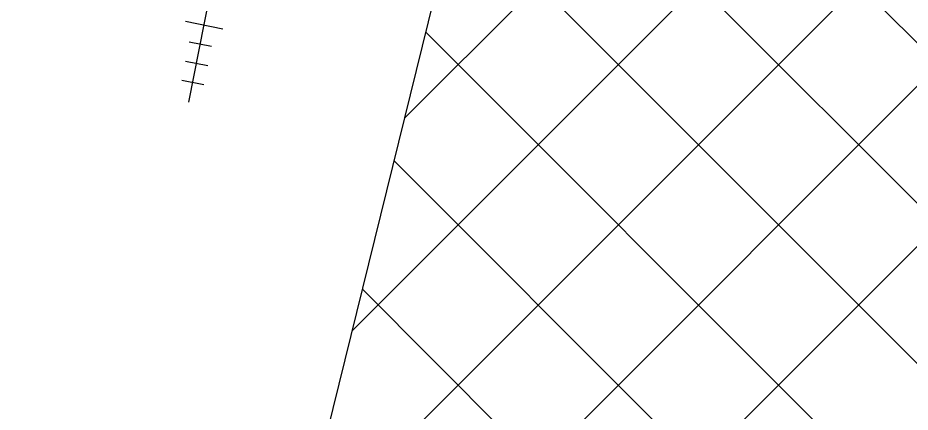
# Model space of a CAD drawing. Header units: metres. Extents: x 267365 to 277461, y 2088854 to 2108025.
# Drawn here: x 272977.3 to 273077.4, y 2095997.7 to 2096041.9 of the extents above; entities that cross this region are included whole.
import ezdxf

# ---------------------------------------------------------------- set-up
doc = ezdxf.new("R2010")
doc.units = ezdxf.units.M
doc.layers.add('PORT', color=5, linetype='Continuous')

msp = doc.modelspace()

# ---------------------------------------------------------------- linework, layer by layer
at = {"color": 30}
for p, q in [((272996.53, 2096032.47), (273058.36, 2096345.15)), ((272996.53, 2096032.47), (273058.36, 2096345.15)), ((272996.53, 2096032.47), (273058.36, 2096345.15)), ((272996.15, 2096041.53), (273000.34, 2096040.7)), ((272996.15, 2096041.53), (273000.34, 2096040.7)), ((272996.15, 2096041.53), (273000.34, 2096040.7)), ((272999.07, 2096038.71), (272996.57, 2096039.2)), ((272999.07, 2096038.71), (272996.57, 2096039.2)), ((272999.07, 2096038.71), (272996.57, 2096039.2)), ((272998.64, 2096036.55), (272996.14, 2096037.04)), ((272998.64, 2096036.55), (272996.14, 2096037.04)), ((272998.64, 2096036.55), (272996.14, 2096037.04)), ((272998.21, 2096034.39), (272995.72, 2096034.88)), ((272998.21, 2096034.39), (272995.72, 2096034.88)), ((272998.21, 2096034.39), (272995.72, 2096034.88))]:
    msp.add_line(p, q, dxfattribs=at)
at = {"layer": 'PORT'}
msp.add_line((272857.68, 2095370.61), (273131.57, 2096479.38), dxfattribs=at)
at = {"layer": 'PORT', "linetype": 'Continuous'}
for p, q in [((273020.74, 2096030.69), (273203.31, 2096213.26)), ((273014.84, 2096006.84), (273197.31, 2096189.31)), ((273008.95, 2095982.98), (273191.32, 2096165.35)), ((273003.06, 2095959.13), (273185.32, 2096141.39)), ((272997.17, 2095935.28), (273179.33, 2096117.44)), ((273143.4, 2095973.89), (273033.78, 2096083.51)), ((273139.81, 2095959.52), (273030.22, 2096069.1)), ((273136.21, 2095945.15), (273026.67, 2096054.7)), ((273132.62, 2095930.79), (273023.11, 2096040.3)), ((273129.02, 2095916.42), (273019.55, 2096025.89)), ((273125.43, 2095902.06), (273015.99, 2096011.49))]:
    msp.add_line(p, q, dxfattribs=at)

doc.saveas('drawing.dxf')
